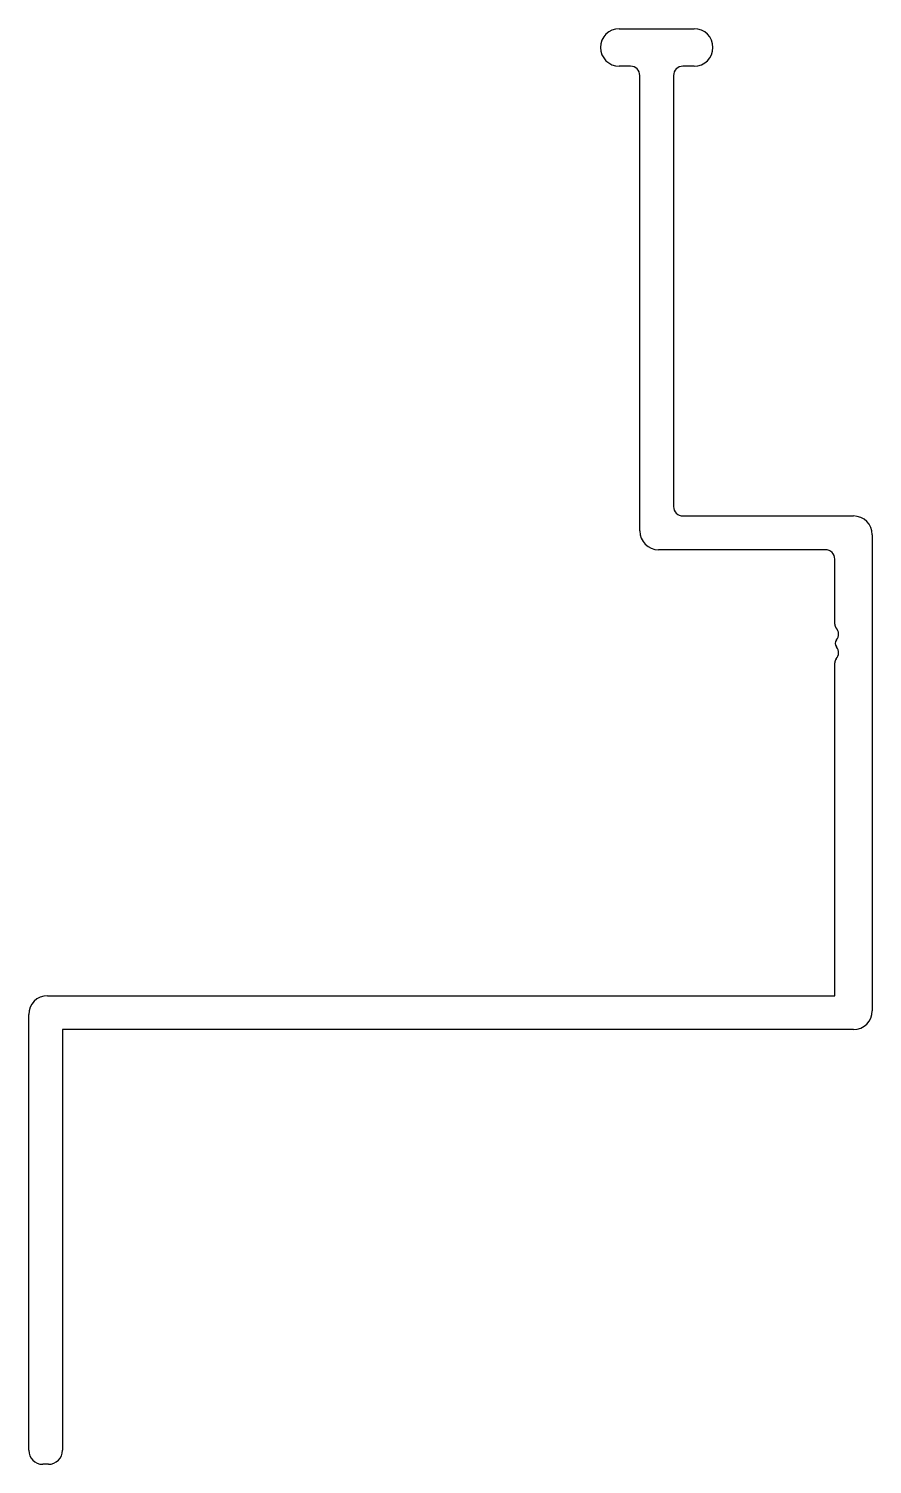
# Model space of a CAD drawing. Extents: x 1264 to 1309, y 1919.4 to 1996.
import ezdxf

# ---------------------------------------------------------------- set-up
doc = ezdxf.new("R2010")
doc.units = 0
doc.layers.add('02_WYMIARY', color=3, linetype='CONTINUOUS')

msp = doc.modelspace()

# ---------------------------------------------------------------- linework, layer by layer
at = {"layer": '02_WYMIARY', "color": 0}
for p, q in [((1295.508, 1995.963), (1299.508, 1995.963)), ((1296.108, 1993.963), (1295.508, 1993.963)), ((1299.508, 1993.963), (1298.908, 1993.963)), ((1296.608, 1969.163), (1296.608, 1993.463)), ((1298.408, 1993.463), (1298.408, 1970.463)), ((1298.908, 1969.963), (1308.008, 1969.963)), ((1309.008, 1968.963), (1309.008, 1943.563)), ((1306.508, 1968.163), (1297.608, 1968.163)), ((1307.008, 1964.192), (1307.008, 1967.663)), ((1307.008, 1944.363), (1307.008, 1962.134)), ((1265.008, 1944.363), (1307.008, 1944.363)), ((1264.008, 1920.113), (1264.008, 1943.363)), ((1265.808, 1942.563), (1265.808, 1920.113)), ((1308.008, 1942.563), (1265.808, 1942.563)), ((1265.058, 1919.363), (1264.758, 1919.363))]:
    msp.add_line(p, q, dxfattribs=at)
for centre, radius, start, end in [((1295.508, 1994.963), 1, 90, 270), ((1299.508, 1994.963), 1, 270, 90), ((1296.108, 1993.463), 0.5, 0, 90), ((1298.908, 1993.463), 0.5, 90, 180), ((1298.908, 1970.463), 0.5, 180, 270), ((1308.008, 1968.963), 1, 0, 90), ((1297.608, 1969.163), 1, 180, 270), ((1306.508, 1967.663), 0.5, 0, 90), ((1307.308, 1964.192), 0.3, 180, 221.40962), ((1307.332, 1963.163), 0.3, 141.31781, 218.68219), ((1306.708, 1963.663), 0.5, 321.31781, 41.40962), ((1306.708, 1962.663), 0.5, 318.59038, 38.68219), ((1307.308, 1962.134), 0.3, 138.59038, 180), ((1265.008, 1943.363), 1, 90, 180), ((1308.008, 1943.563), 1, 270, 360), ((1264.758, 1920.113), 0.75, 180, 270), ((1265.058, 1920.113), 0.75, 270, 360)]:
    msp.add_arc(centre, radius, start, end, dxfattribs=at)

doc.saveas('drawing.dxf')
